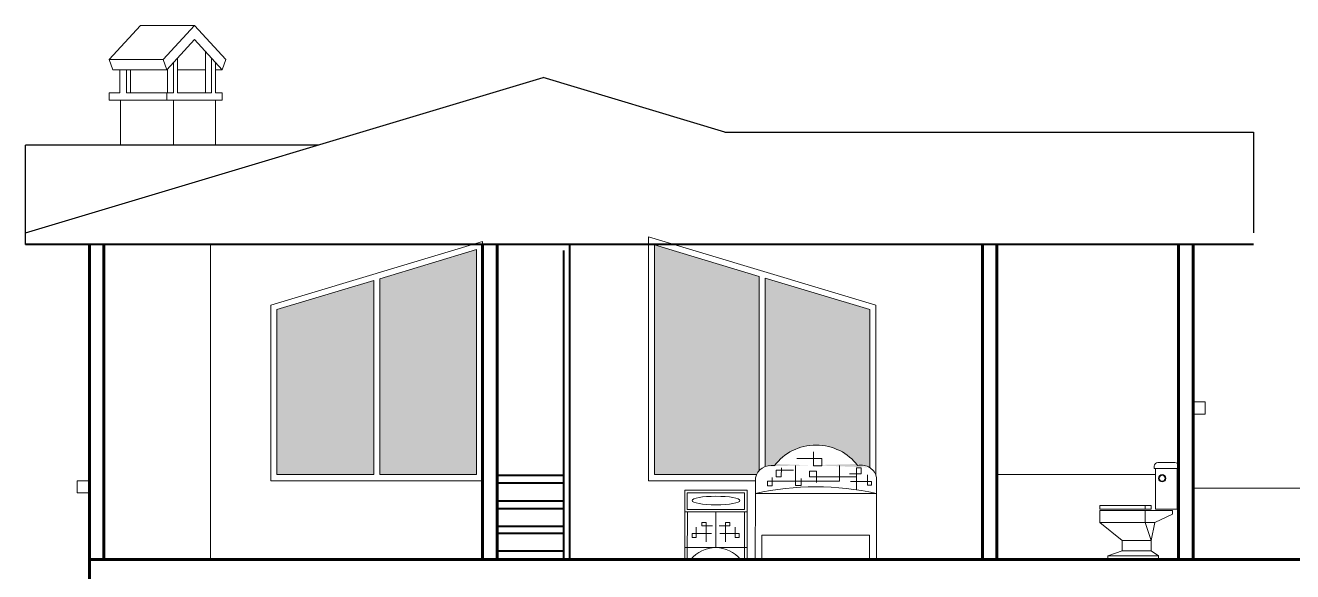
# Model space of a CAD drawing. Header units: metres. Extents: x 539 to 782, y 164 to 633.
# Drawn here: x 673.45 to 683.92, y 182.72 to 187.23 of the extents above; entities that cross this region are included whole.
import ezdxf

# ---------------------------------------------------------------- set-up
doc = ezdxf.new("R2010")
doc.units = ezdxf.units.M
for name, color, linetype, lineweight in [('03', 3, 'Continuous', 30), ('Fachada1', 5, 'Continuous', 40), ('fachada2', 3, 'Continuous', 20), ('Mobiliario', 42, 'Continuous', 9), ('MURO', 4, 'Continuous', 60)]:
    doc.layers.add(name, color=color, linetype=linetype, lineweight=lineweight)
doc.layers.add('LLENO', color=7, linetype='Continuous', lineweight=9, true_color=0x9c9c9c)

# ---------------------------------------------------------------- blocks, each defined once
blk = doc.blocks.new('A$C749B7BDD')
for p, q in [((-0.697333405027166, 0.6465084663650487), (-0.697333405027166, 0.7737576084036846)), ((-0.364682657411322, 0.7737576084036846), (-0.364682657411322, 0.6087822591653094)), ((-0.9759558076038957, 0.5437576084156035), (-0.9759558076038957, 0.6740000770078041)), ((-0.1533837660681456, 0.6465084663650487), (-0.697333405027166, 0.6465084663650487)), ((-0.407851985655725, 0.6087822591653094), (-0.407851985655725, 0.6677288242499344)), ((-0.364682657411322, 0.6087822591653094), (-0.407851985655725, 0.6087822591653094))]:
    blk.add_line(p, q)
for points in [[(-0.3748837301973253, 0.8333076714188792), (-0.5648213794920594, 0.8333076714188792), (-0.5648213794920594, 0.7709529623680282), (-0.5024533297400922, 0.7709529623680282), (-0.5024533297400922, 0.8865988539764658)], [(-0.7801650753244758, 0.6432296017010231), (-0.9401027245912701, 0.6432296017010231), (-0.9401027245912701, 0.610874892649008), (-0.9077346748672426, 0.610874892649008), (-0.9077346748672426, 0.6965207842586096)], [(-0.8260944611392915, 0.573757608392043), (-0.8257094020955265, 0.755123325943714), (-0.8621549429371953, 0.7551263673813082), (-0.8619917675387114, 0.7053475609282032), (-0.7741829205770046, 0.7053475609282032)], [(-0.8260944611392915, 0.6820183476083912), (-0.4708733598235995, 0.6820183476083912), (-0.4708733598235995, 0.726403671404114), (-0.5241580763831735, 0.726403671404114), (-0.5241580763831735, 0.6331942886463366)], [(-0.35129090747796, 0.7351290607766714), (-0.2209389798808843, 0.7351290607766714), (-0.2209389798808843, 0.679594846587861), (-0.2585097663104534, 0.6795979091839399), (-0.2588597575668246, 0.7540823990711942)], [(-0.1899685491807759, 0.6762271061306819), (-0.1899685491807759, 0.6071418129722588), (-0.1535269084852189, 0.6071418129722588), (-0.1535269084852189, 0.6465084663650487)], [(-0.06301028653979301, 0.5437576356818852), (-0.06301028653979301, 0.6737576083978638), (-0.06301028653979301, 0.6737576083978638)], [(-0.9759558076038957, -0.001926444238051772), (-0.9759558076345911, 0.5437576084081854), (-0.06301028650909757, 0.5437576084081854), (-0.06239719316363335, -0.0009914928814396262), (-0.1123971932101995, -0.0009914928814396262), (-0.1123971932101995, 0.1990085071010981), (-0.9227407579310238, 0.1990085071010981), (-0.9227407579310238, -0.001926444238051772), (-0.9759558076038957, -0.00192638995940797)]]:
    blk.add_lwpolyline(points)
for centre, radius, start, end in [((-0.5213548731990159, 0.5679006122809369), 0.3746801888718795, 33.32726947913481, 146.6727305208652), ((-0.8613930286373943, 0.6617434569343459), 0.1152165572461072, 76.4596636553131, 173.8933785773611), ((-0.1868952780496329, 0.6493093269236851), 0.1262743426327767, 11.16367661231575, 99.75579101648914), ((-0.5194830470718443, -1.347189424210228), 1.945262979986046, 76.42849851294432, 103.5715014870557)]:
    blk.add_arc(centre, radius, start, end)
blk = doc.blocks.new('A$C3332655C')
for p, q in [((0.01999941258691251, 0.5517653778078966), (0.01999941258691251, 0.4144201051385608)), ((0.2585412652697414, 0.09897876175818965), (0.2585412652697414, 0.3941474239109084)), ((0.5135818619746715, 0.09931272131507285), (-1.476146280765533e-07, 0.0989783768018242)), ((0.05334265436977148, -0.0009028775675687939), (0, 0))]:
    blk.add_line(p, q)
for points in [[(0, 0), (-5.874317139387131e-07, 0.3941470394784119), (-5.874317139387131e-07, 0.5717653777974192)], [(-5.874317139387131e-07, 0.5717653777974192), (0.5137130811344832, 0.5717653777974192), (0.5131954583339393, 0.3944201051490381), (-5.874317139387131e-07, 0.3944201051490381)], [(0.01999941258691251, 0.5517653778078966), (0.4936546212993562, 0.5517653778078966), (0.4932537476997823, 0.4144201051385608), (0.01999941258691251, 0.4144201051385608)], [(0.01999999978579581, 2.980232238769531e-08), (0.01999941258691251, 0.3941470692807343), (0.01999941258691251, 0.3941470692807343)], [(0.4637130810879171, -0.0009028775675687939), (0.5137130811344832, -0.0009028775675687939), (0.5131954583339393, 0.3944201051490381)], [(0.4936868764925748, -0.0009028775675687939), (0.4936868764925748, -0.0009028775675687939), (0.4931954755447805, 0.3943939178425353)], [(0.2245029176119715, 0.2149146151205059), (0.06456526834517717, 0.2149146151205059), (0.06456526834517717, 0.1825599060684908), (0.09693331830203533, 0.1825599060684908), (0.09693331830203533, 0.2682057976780925)], [(0.1785735320299864, 0.1454426218406297), (0.1785735320299864, 0.3068120464740787), (0.1426762253977358, 0.3068120464740787), (0.1426762253977358, 0.277032574347686), (0.2304850723594427, 0.277032574347686)], [(0.3385089987423271, 0.1454426218406297), (0.3385089987423271, 0.3068120464740787), (0.3744063053745776, 0.3068120464740787), (0.3744063053745776, 0.277032574347686), (0.2865974584128708, 0.277032574347686)], [(0.292579613160342, 0.2149146151205059), (0.4525172621943057, 0.2149146151205059), (0.4525172621943057, 0.1825599060684908), (0.4201492124702781, 0.1825599060684908), (0.4201492124702781, 0.2682057976780925)]]:
    blk.add_lwpolyline(points)
blk.add_arc((0.2585278677288443, -0.1617163661576342), 0.2606951282554359, 38.08750073305065, 141.9124992669494)
blk.add_ellipse((0.2566265801433474, 0.4872274773952086), major_axis=(0.1976269731362663, 0), ratio=0.1776939482895271)
blk = doc.blocks.new('A$C75C12B99')
blk.add_lwpolyline([(0, 0.75), (-0.009999999999999787, 0.75), (-0.009999999999999787, 0.7700000000000031, -0.414213562373095), (0.02000000000000135, 0.8000000000000007), (0.1600000000000019, 0.8000000000000007, -0.414213562373095), (0.1900000000000013, 0.7700000000000031), (0.1899999999999995, 0.75), (0.1800000000000015, 0.75)], format="xyb")
for points in [[(0.1800000000000015, 0.4150000000000027), (0.1800000000000015, 0.75), (0, 0.75), (0, 0.4150000000000027)], [(0.2149999999999999, 0.4450000000000003), (0.6400000000000006, 0.4450000000000003), (0.6400000000000006, 0.4150000000000027), (0.2149999999999999, 0.4150000000000027)], [(0.04000000000000092, 0.4050000000000011), (0.6400000000000006, 0.4050000000000011), (0.6400000000000006, 0.3049999999999997), (0.4550000000000001, 0.1550000000000011), (0.4550000000000001, 0.07000000000000028), (0.5750000000000011, 0.03000000000000114), (0.5750000000000011, 0), (0.1550000000000011, 0), (0.1550000000000011, 0.03000000000000114), (0.2149999999999999, 0.07000000000000028), (0.2149999999999999, 0.1550000000000011), (0.1850000000000005, 0.3049999999999997), (0.04000000000000092, 0.375)]]:
    blk.add_lwpolyline(points, close=True)
for points in [[(0.2650000000000006, 0.4150000000000027), (0.2650000000000006, 0.4450000000000003)], [(0.2650000000000006, 0.4050000000000011), (0.2650000000000006, 0.3049999999999997), (0.2149999999999999, 0.1550000000000011)], [(0.1850000000000005, 0.3049999999999997), (0.6400000000000006, 0.3049999999999997)], [(0.2149999999999999, 0.1550000000000011), (0.4550000000000001, 0.1550000000000011)], [(0.5750000000000011, 0.03000000000000114), (0.1550000000000011, 0.03000000000000114)], [(0.4550000000000001, 0.07000000000000028), (0.2149999999999999, 0.07000000000000028)]]:
    blk.add_lwpolyline(points)
for radius in [0.03000000000000003, 0.02499999999999991]:
    blk.add_circle((0.125, 0.6700000000000017), radius)

msp = doc.modelspace()

# ---------------------------------------------------------------- hatches: boundary and pattern name
h = msp.add_hatch(color=256)
h.dxf.hatch_style = 1
h.set_gradient(color1=(51, 51, 51), color2=(224, 224, 224), one_color=1, tint=0.8799999952316284, name='CURVED')
edge = h.paths.add_edge_path()
edge.add_line((679.5127941504298, 185.1536899504444), (678.6477941504297, 185.4131899504444))
edge.add_line((678.6477941504297, 185.4131899504444), (678.6477941504297, 183.516391482989))
edge.add_line((678.6477941504297, 183.516391482989), (679.4898620197416, 183.516391482989))
edge.add_ellipse((679.6170138937206, 183.4666923027891), major_axis=(0.1383153098713441, 2.96764239821354e-14), ratio=0.9129455210000509, start_angle=138.8939441750431, end_angle=156.8224968995209, ccw=False)
edge.add_line((679.5127941504298, 183.549711986748), (679.5127941504298, 185.1536899504444))
edge = h.paths.add_edge_path()
edge.add_line((680.4277941504299, 184.8791899504444), (679.5627941504298, 185.1386899504444))
edge.add_line((679.5627941504298, 185.1386899504444), (679.5627941504298, 183.5828602506073))
edge.add_ellipse((679.6170138937206, 183.4666923027891), major_axis=(0.1383153098713441, 2.96764239821354e-14), ratio=0.9129455210000509, start_angle=80.24420898350132, end_angle=113.07906647030501, ccw=False)
edge.add_ellipse((679.9833660882995, 183.3852835881463), major_axis=(0.4104080476362287, 1.16259137889541e-16), ratio=0.9129455210000681, start_angle=33.32726947913528, end_angle=146.6727305208646, ccw=False)
edge.add_ellipse((680.3558287901985, 183.4791264327997), major_axis=(0.1262031025902804, 3.570867051331583e-14), ratio=0.912945521000033, start_angle=55.23342181741651, end_angle=103.54033634466919, ccw=False)
edge.add_line((680.4277941504299, 183.5737747582), (680.4277941504299, 184.8791899504444))
at = {"layer": 'Mobiliario'}
h = msp.add_hatch(color=256, dxfattribs=at)
h.dxf.hatch_style = 1
h.set_gradient(color1=(51, 51, 51), color2=(224, 224, 224), one_color=1, tint=0.8799999952316284, name='CURVED')
h.paths.add_polyline_path([(676.3277941504299, 185.1191899504444), (675.5277941504298, 184.8791899504444), (675.5277941504298, 183.516391482989), (676.3277941504299, 183.516391482989)])
h.paths.add_polyline_path([(677.1777941504299, 185.3741899504444), (676.3777941504298, 185.1341899504444), (676.3777941504298, 183.516391482989), (677.1777941504299, 183.516391482989)])

# ---------------------------------------------------------------- linework, layer by layer
at = {"layer": '03', "ltscale": 0.25}
for p, q in [((673.4490593618726, 185.5121741115101), (677.7277941504286, 186.7957945480768)), ((679.2277941504295, 186.3457945480765), (677.7277941504286, 186.7957945480768)), ((675.8692155066666, 186.2382209549482), (673.4490593618726, 186.238220954948)), ((673.4490593618726, 185.4163914829882), (673.4490593618726, 186.238220954948))]:
    msp.add_line(p, q, dxfattribs=at)
at = {"layer": '03'}
for p, q in [((679.2277941504295, 186.3457945480765), (683.5977941504294, 186.3457945480765)), ((683.5977941504294, 186.3457945480765), (683.5977941504294, 185.5121741115101))]:
    msp.add_line(p, q, dxfattribs=at)
at = {"layer": 'Fachada1'}
for p, q in [((683.5977941504294, 185.4163914829882), (673.4490593618726, 185.4163914829882)), ((677.8977941504295, 182.8163914829834), (677.8977941504295, 185.3663914829837)), ((677.9477941504294, 182.816391482984), (677.9477941504293, 185.4163914829882)), ((677.9477941504294, 182.8163914829834), (677.9477941504294, 185.3663914829837)), ((677.8977941504296, 183.5088620965028), (677.3477941504295, 183.5088620965028)), ((677.9003802438682, 183.4451835652311), (677.3477941504295, 183.4451835652311)), ((677.9003802438682, 183.2987226578042), (677.3477941504295, 183.2987226578042)), ((677.9003802438682, 183.2350442767966), (677.3477941504295, 183.2350442767967)), ((677.9003802438682, 183.0885833693697), (677.3477941504295, 183.0885833693698)), ((677.9003802438682, 183.0312727363044), (677.3477941504295, 183.0312727363044)), ((677.9003802438682, 182.8848118288774), (677.3477941504295, 182.8848118288774))]:
    msp.add_line(p, q, dxfattribs=at)
at = {"layer": 'fachada2'}
for p, q in [((674.3999814301818, 187.226392843308), (674.1417622700174, 186.94464848817)), ((674.846717297376, 187.226392843308), (674.399981430182, 187.226392843308)), ((674.846717297376, 187.226392843308), (674.5884981372116, 186.94464848817)), ((675.1049364575404, 186.94464848817), (674.846717297376, 187.226392843308)), ((674.8467172973759, 187.1092688705905), (674.6175918903754, 186.8592688705907)), ((675.0758427043764, 186.8592688705905), (674.8467172973759, 187.1092688705905)), ((674.5884981372116, 186.94464848817), (674.1417622700174, 186.94464848817)), ((674.1708560231812, 186.8592688705907), (674.1417622700174, 186.94464848817)), ((674.6175918903754, 186.8592688705907), (674.5884981372116, 186.94464848817)), ((674.7070066833512, 186.6692688705907), (674.7070066833512, 186.9568298462004)), ((674.9372778901769, 186.6692688705907), (674.9372778901769, 187.0104577064482)), ((674.9864279114007, 186.6692688705904), (674.9864279114006, 186.9568298462002)), ((675.0758427043764, 186.8592688705905), (675.1049364575404, 186.94464848817)), ((674.1708560231812, 186.8592688705907), (674.6175918903754, 186.8592688705907)), ((674.2311259449699, 186.6692688705907), (674.23112594497, 186.8592688705907)), ((674.2847441499414, 186.6692688705907), (674.2847441499414, 186.8592688705907)), ((674.3182746973073, 186.6692688705907), (674.3182746973073, 186.8592688705907)), ((674.6243261147615, 186.8592688705907), (674.6175918903754, 186.8592688705907)), ((674.6243261147614, 186.6692688705907), (674.6243261147614, 186.8666166200985)), ((674.6734761359853, 186.6692688705907), (674.6734761359853, 186.9202444803468)), ((674.9372778901769, 186.8592688705905), (674.7070066833512, 186.8592688705907)), ((675.0199584587667, 186.6692688705907), (675.0199584587665, 186.9202444803465)), ((675.0758427043764, 186.8592688705905), (675.0199584587665, 186.8592688705907)), ((674.1417622700174, 186.6092688705905), (674.1417622700175, 186.6692688705907)), ((674.1417622700174, 186.6692688705907), (674.2311259449699, 186.6692688705907)), ((674.1417622700172, 186.6092688705907), (674.7673079946853, 186.6092688705905)), ((674.2355941287174, 186.2382209549482), (674.2355941287175, 186.6092688705812)), ((674.2355941287176, 186.6092688705812), (674.6734761359852, 186.6092688705812)), ((674.2355941287177, 186.6092688705905), (674.6734761359853, 186.6092688705905)), ((674.6734761359851, 186.6092688705907), (674.2355941287175, 186.6092688705905)), ((674.2847441499416, 186.6692688705907), (674.6243261147614, 186.6692688705907)), ((674.6175918903754, 186.6092688705905), (674.6175918903754, 186.6692688705907)), ((674.6175918903754, 186.6692688705907), (674.6734761359852, 186.6692688705907)), ((674.6175918903754, 186.6092688705905), (675.0758427043764, 186.6092688705905)), ((674.6734761359853, 186.2382209549482), (674.6734761359852, 186.6092688705948)), ((674.6734761359851, 186.6092688705948), (675.0199584587664, 186.6092688705948)), ((675.0199584587667, 186.6092688705948), (674.6734761359853, 186.6092688705948)), ((674.6734761359852, 186.2382209549482), (674.6734761359851, 186.6092688705809)), ((674.7070066833512, 186.6692688705907), (674.9864279114008, 186.6692688705904)), ((675.0199584587667, 186.6692688705907), (675.0758427043764, 186.6692688705904)), ((675.0199584587665, 186.2382209549482), (675.0199584587665, 186.6092688705948)), ((675.0758427043763, 186.6092688705905), (675.0758427043763, 186.6692688705907)), ((674.9777941504295, 182.8163914829839), (674.9777941504294, 185.4163914829882)), ((683.1977732328429, 184.1163914829889), (683.0977941504292, 184.1163914829889)), ((683.1977732328429, 184.1163914829889), (683.1977732328429, 184.016391482989)), ((683.0977941504294, 184.016391482989), (683.1977732328429, 184.016391482989)), ((673.8778150680158, 183.4663914829889), (673.9777941504295, 183.4663914829889)), ((673.8778150680158, 183.4663914829889), (673.8778150680158, 183.3663914829889)), ((673.9777941504293, 183.3663914829889), (673.8778150680158, 183.3663914829889)), ((688.1265289389866, 183.4051741115099), (683.0977941504294, 183.4051741115099))]:
    msp.add_line(p, q, dxfattribs=at)
msp.add_lwpolyline([(679.481315773011, 183.466391482989), (678.5977941504298, 183.466391482989), (678.5977941504298, 185.480391482989), (680.4777941504299, 184.916391482989), (680.4777941504299, 183.508732821205)], dxfattribs=at)
msp.add_lwpolyline([(677.2277941504299, 185.441391482989), (677.2277941504299, 183.466391482989), (675.4777941504299, 183.466391482989), (675.4777941504299, 184.916391482989)], close=True, dxfattribs=at)
at = {"layer": 'LLENO'}
for points in [[(677.1777941504299, 185.3741899504444), (676.3777941504298, 185.1341899504444), (676.3777941504298, 183.516391482989), (677.1777941504299, 183.516391482989)], [(676.3277941504299, 185.1191899504444), (675.5277941504298, 184.8791899504444), (675.5277941504298, 183.516391482989), (676.3277941504299, 183.516391482989)]]:
    msp.add_lwpolyline(points, close=True, dxfattribs=at)
for points in [[(679.5127941504298, 183.549711986748), (679.5127941504298, 185.1536899504444), (678.6477941504297, 185.4131899504444), (678.6477941504297, 183.516391482989), (679.4898620197416, 183.516391482989)], [(680.4277941504299, 183.5737747582), (680.4277941504299, 184.8791899504444), (679.5627941504298, 185.1386899504444), (679.5627941504298, 183.5828602506074)]]:
    msp.add_lwpolyline(points, dxfattribs=at)
at = {"layer": 'Mobiliario'}
for p, q in [((681.4777941504293, 183.5163914829839), (682.7877941504295, 183.5163914829839)), ((682.9677941504294, 183.5163914829839), (682.9777941504294, 183.5163914829839))]:
    msp.add_line(p, q, dxfattribs=at)
at = {"layer": 'MURO'}
for p, q in [((673.9777941504293, 185.4163914829882), (673.9777941504291, 175.9830277246546)), ((674.0977941504294, 182.816391482984), (674.0977941504294, 185.4163914829882)), ((677.2277941504294, 182.816391482984), (677.2277941504296, 185.4163914829882)), ((677.3477941504294, 182.816391482984), (677.3477941504294, 185.4163914829882)), ((681.3577941504294, 182.816391482984), (681.3577941504293, 185.4163914829882)), ((681.4777941504293, 182.816391482984), (681.4777941504293, 185.4163914829882)), ((682.9777941504294, 182.816391482984), (682.9777941504294, 185.4163914829882)), ((683.0977941504293, 182.8163914829839), (683.0977941504298, 185.4163914829882)), ((687.5977941504294, 182.8163914829839), (673.9777941504293, 182.816391482984))]:
    msp.add_line(p, q, dxfattribs=at)

# ---------------------------------------------------------------- block references
at = {"layer": 'Mobiliario'}
for name, p, xscale in [('A$C749B7BDD', (679.4122971020275, 182.8173829758654), -1.095355612133972), ('A$C75C12B99', (682.9677941504294, 182.8163914829839), -1), ('A$C3332655C', (679.4122971020275, 182.8154565316274), -1)]:
    msp.add_blockref(name, p, dxfattribs=dict(at, xscale=xscale))

doc.saveas('drawing.dxf')
